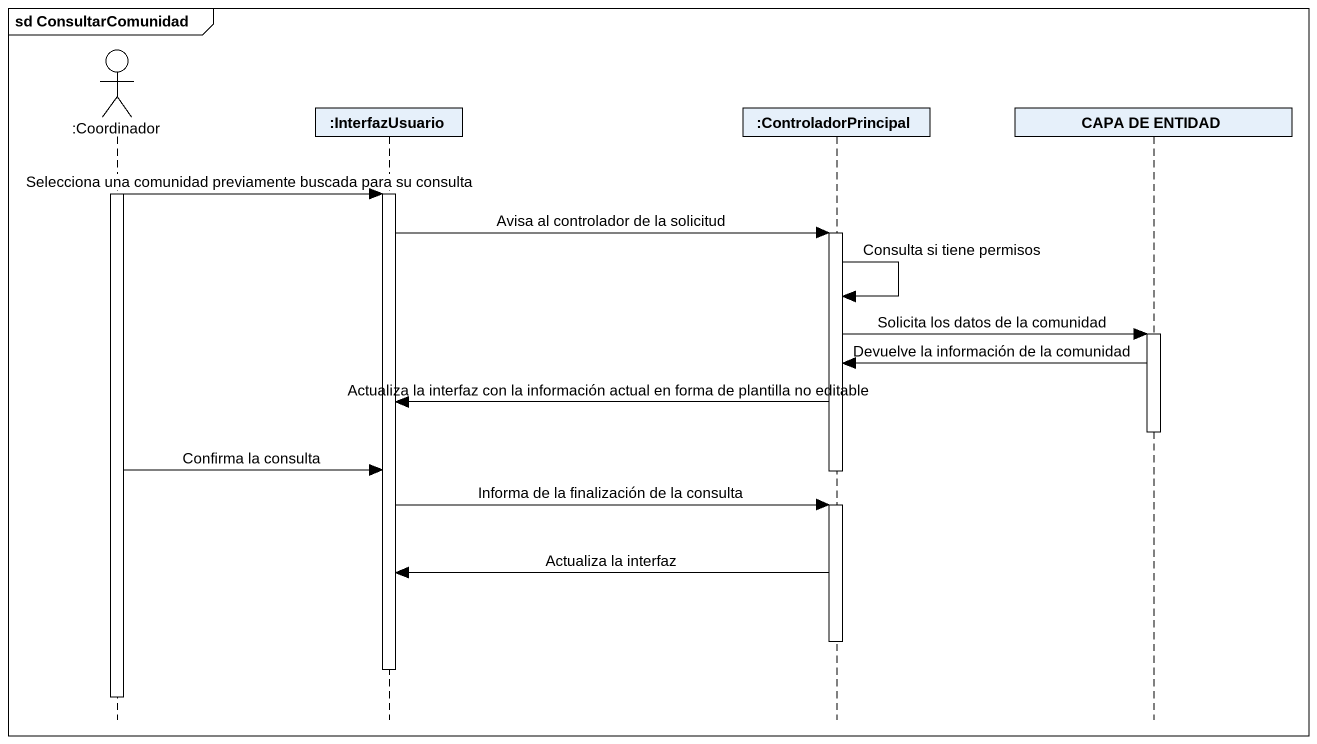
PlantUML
@startuml
mainframe sd ConsultarComunidad
hide footbox
actor ":Coordinador" as Coordinador
participant ":InterfazUsuario" as InterfazUsuario
participant ":ControladorPrincipal" as ControladorPrincipal
participant "CAPA DE ENTIDAD" as CAPA_DE_ENTIDAD

activate Coordinador
Coordinador -> InterfazUsuario : Selecciona una comunidad previamente buscada para su consulta
activate InterfazUsuario
InterfazUsuario -> ControladorPrincipal : Avisa al controlador de la solicitud
activate ControladorPrincipal
ControladorPrincipal -> ControladorPrincipal : Consulta si tiene permisos
ControladorPrincipal -> CAPA_DE_ENTIDAD : Solicita los datos de la comunidad
activate CAPA_DE_ENTIDAD
CAPA_DE_ENTIDAD -> ControladorPrincipal : Devuelve la información de la comunidad
ControladorPrincipal -> InterfazUsuario : Actualiza la interfaz con la información actual en forma de plantilla no editable
deactivate CAPA_DE_ENTIDAD
Coordinador -> InterfazUsuario : Confirma la consulta
deactivate ControladorPrincipal
InterfazUsuario -> ControladorPrincipal : Informa de la finalización de la consulta
activate ControladorPrincipal
ControladorPrincipal -> InterfazUsuario : Actualiza la interfaz
deactivate ControladorPrincipal
deactivate InterfazUsuario
deactivate Coordinador
@enduml
